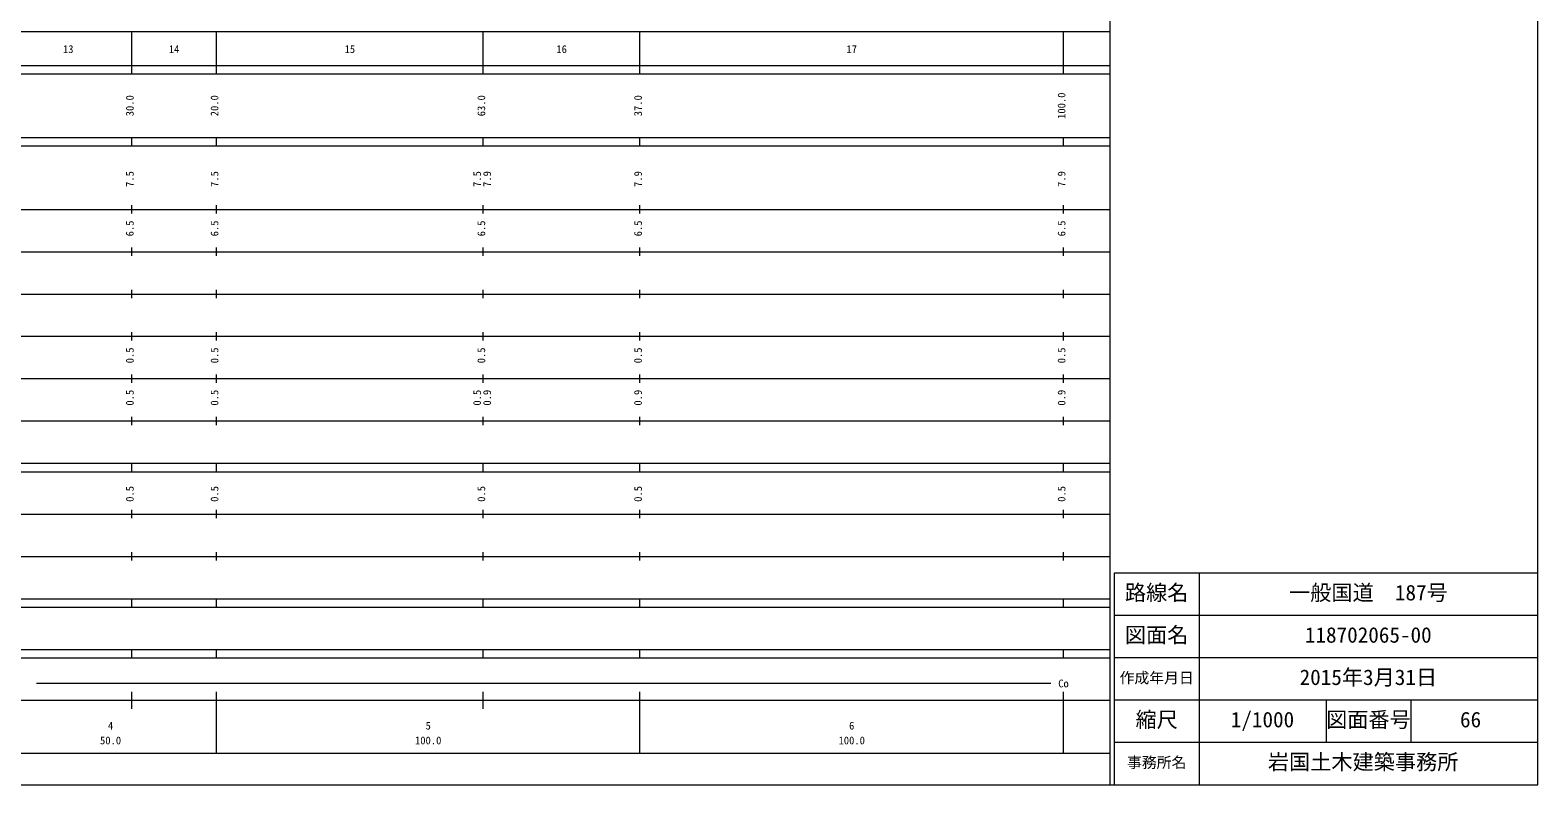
# Model space of a CAD drawing. Units: millimetres on the paper, enlarged 1000 times. Extents: x 40000 to 680000, y 20000 to 380000.
# Drawn here: x 324006 to 680000, y 20000 to 198357 of the extents above; entities that cross this region are included whole.
import ezdxf
from ezdxf.enums import TextEntityAlignment as Align

# ---------------------------------------------------------------- set-up
doc = ezdxf.new("R2010")
doc.units = ezdxf.units.MM
doc.header["$LTSCALE"] = 1000
doc.layers.add('S-SUV', color=7, linetype='Continuous', lineweight=13)
doc.styles.add('ＭＳ ゴシック', font='')
doc.styles.get('ＭＳ ゴシック').set_extended_font_data('MS Gothic')

msp = doc.modelspace()

# ---------------------------------------------------------------- linework, layer by layer
at = {"layer": 'S-SUV'}
for p, q in [((680000, 20000), (680000, 380000)), ((579000, 20000), (579000, 370000)), ((68000, 198000), (579000, 198000)), ((348000, 188000), (348000, 198000)), ((368000, 188000), (368000, 198000)), ((431000, 188000), (431000, 198000)), ((468000, 188000), (468000, 198000)), ((568000, 188000), (568000, 198000)), ((40000, 190000), (579000, 190000)), ((40000, 188000), (579000, 188000)), ((40000, 173000), (579000, 173000)), ((40000, 171000), (579000, 171000)), ((348000, 171000), (348000, 173000)), ((368000, 171000), (368000, 173000)), ((431000, 171000), (431000, 173000)), ((468000, 171000), (468000, 173000)), ((568000, 171000), (568000, 173000)), ((348000, 155000), (348000, 157000)), ((368000, 155000), (368000, 157000)), ((431000, 155000), (431000, 157000)), ((468000, 155000), (468000, 157000)), ((568000, 155000), (568000, 157000)), ((40000, 156000), (579000, 156000)), ((46000, 146000), (579000, 146000)), ((348000, 145000), (348000, 147000)), ((368000, 145000), (368000, 147000)), ((431000, 145000), (431000, 147000)), ((468000, 145000), (468000, 147000)), ((568000, 145000), (568000, 147000)), ((52000, 136000), (579000, 136000)), ((348000, 135000), (348000, 137000)), ((368000, 135000), (368000, 137000)), ((431000, 135000), (431000, 137000)), ((468000, 135000), (468000, 137000)), ((568000, 135000), (568000, 137000)), ((46000, 126000), (579000, 126000)), ((348000, 125000), (348000, 127000)), ((368000, 125000), (368000, 127000)), ((431000, 125000), (431000, 127000)), ((468000, 125000), (468000, 127000)), ((568000, 125000), (568000, 127000)), ((52000, 116000), (579000, 116000)), ((348000, 115000), (348000, 117000)), ((368000, 115000), (368000, 117000)), ((431000, 115000), (431000, 117000)), ((468000, 115000), (468000, 117000)), ((568000, 115000), (568000, 117000)), ((348000, 105000), (348000, 107000)), ((368000, 105000), (368000, 107000)), ((431000, 105000), (431000, 107000)), ((468000, 105000), (468000, 107000)), ((568000, 105000), (568000, 107000)), ((46000, 106000), (579000, 106000)), ((40000, 96000), (579000, 96000)), ((40000, 94000), (579000, 94000)), ((348000, 94000), (348000, 96000)), ((368000, 94000), (368000, 96000)), ((431000, 94000), (431000, 96000)), ((468000, 94000), (468000, 96000)), ((568000, 94000), (568000, 96000)), ((49000, 84000), (579000, 84000)), ((348000, 83000), (348000, 85000)), ((368000, 83000), (368000, 85000)), ((431000, 83000), (431000, 85000)), ((468000, 83000), (468000, 85000)), ((568000, 83000), (568000, 85000)), ((348000, 73000), (348000, 75000)), ((368000, 73000), (368000, 75000)), ((431000, 73000), (431000, 75000)), ((468000, 73000), (468000, 75000)), ((568000, 73000), (568000, 75000)), ((40000, 74000), (579000, 74000)), ((680000, 70000), (580000, 70000)), ((580000, 70000), (580000, 20000)), ((600000, 70000), (600000, 20000)), ((40000, 64000), (579000, 64000)), ((40000, 62000), (579000, 62000)), ((348000, 62000), (348000, 64000)), ((368000, 62000), (368000, 64000)), ((431000, 62000), (431000, 64000)), ((468000, 62000), (468000, 64000)), ((568000, 62000), (568000, 64000)), ((680000, 60000), (580000, 60000)), ((40000, 52000), (579000, 52000)), ((40000, 50000), (579000, 50000)), ((348000, 50000), (348000, 52000)), ((368000, 50000), (368000, 52000)), ((431000, 50000), (431000, 52000)), ((468000, 50000), (468000, 52000)), ((568000, 50000), (568000, 52000)), ((680000, 50000), (580000, 50000)), ((325500, 44000), (565000, 44000)), ((40000, 40000), (579000, 40000)), ((348000, 38000), (348000, 42000)), ((368000, 27500), (368000, 42000)), ((431000, 38000), (431000, 42000)), ((468000, 27500), (468000, 42000)), ((568000, 27500), (568000, 42000)), ((680000, 40000), (580000, 40000)), ((630000, 40000), (630000, 30000)), ((650000, 40000), (650000, 30000)), ((680000, 30000), (580000, 30000)), ((68000, 27500), (579000, 27500)), ((40000, 20000), (680000, 20000))]:
    msp.add_line(p, q, dxfattribs=at)

# ---------------------------------------------------------------- texts
at = {"layer": 'S-SUV', "style": 'ＭＳ ゴシック'}
for s, height, p in [('13', 1833, (331750, 192405)), ('14', 1833, (356750, 192405)), ('15', 1833, (398250, 192405)), ('16', 1833, (448250, 192405)), ('17', 1833, (516750, 192405)), ('路線名', 3666, (582500, 62500)), ('路線名', 3666, (582500, 62500)), ('一般国道\u3000187号', 3666, (621250, 62500)), ('図面名', 3666, (582500, 52500)), ('図面名', 3666, (582500, 52500)), ('118702065-00', 3666, (625000, 52500)), ('作成年月日', 2566, (581250, 43250)), ('作成年月日', 2566, (581250, 43250)), ('2015年3月31日', 3666, (623750, 42500)), ('Co', 1833, (566750, 42500)), ('縮尺', 3666, (585000, 32500)), ('縮尺', 3666, (585000, 32500)), ('1/1000', 3666, (607500, 32500)), ('図面番号', 3666, (630000, 32500)), ('図面番号', 3666, (630000, 32500)), ('66', 3666, (661625, 32500)), ('4', 1833, (342375, 32523)), ('5', 1833, (417375, 32523)), ('6', 1833, (517375, 32523)), ('50.0', 1833, (340500, 29033)), ('100.0', 1833, (414875, 29033)), ('100.0', 1833, (514875, 29033)), ('事務所名', 2566, (583000, 23250)), ('事務所名', 2566, (583000, 23250)), ('岩国土木建築事務所 ', 3666, (616250, 22500))]:
    msp.add_text(s, height=height, dxfattribs=at).set_placement(p, align=Align.BOTTOM_LEFT)
for s, p in [('30.0', (349000, 178000)), ('20.0', (369000, 178000)), ('63.0', (432000, 178000)), ('37.0', (469000, 178000)), ('100.0', (569000, 177375)), ('7.5', (349000, 161299)), ('7.5', (369000, 161299)), ('7.5', (431000, 161299)), ('7.9', (433370, 161299)), ('7.9', (469000, 161299)), ('7.9', (569000, 161299)), ('6.5', (349000, 149625)), ('6.5', (369000, 149625)), ('6.5', (432000, 149625)), ('6.5', (469000, 149625)), ('6.5', (569000, 149625)), ('0.5', (349000, 119625)), ('0.5', (369000, 119625)), ('0.5', (432000, 119625)), ('0.5', (469000, 119625)), ('0.5', (569000, 119625)), ('0.5', (349000, 109625)), ('0.5', (369000, 109625)), ('0.5', (431000, 109625)), ('0.9', (433370, 109625)), ('0.9', (469000, 109625)), ('0.9', (569000, 109625)), ('0.5', (349000, 86889)), ('0.5', (369000, 86889)), ('0.5', (432000, 86889)), ('0.5', (469000, 86889)), ('0.5', (569000, 86889))]:
    msp.add_text(s, height=1833, rotation=90, dxfattribs=at).set_placement(p, align=Align.BOTTOM_LEFT)

doc.saveas('drawing.dxf')
